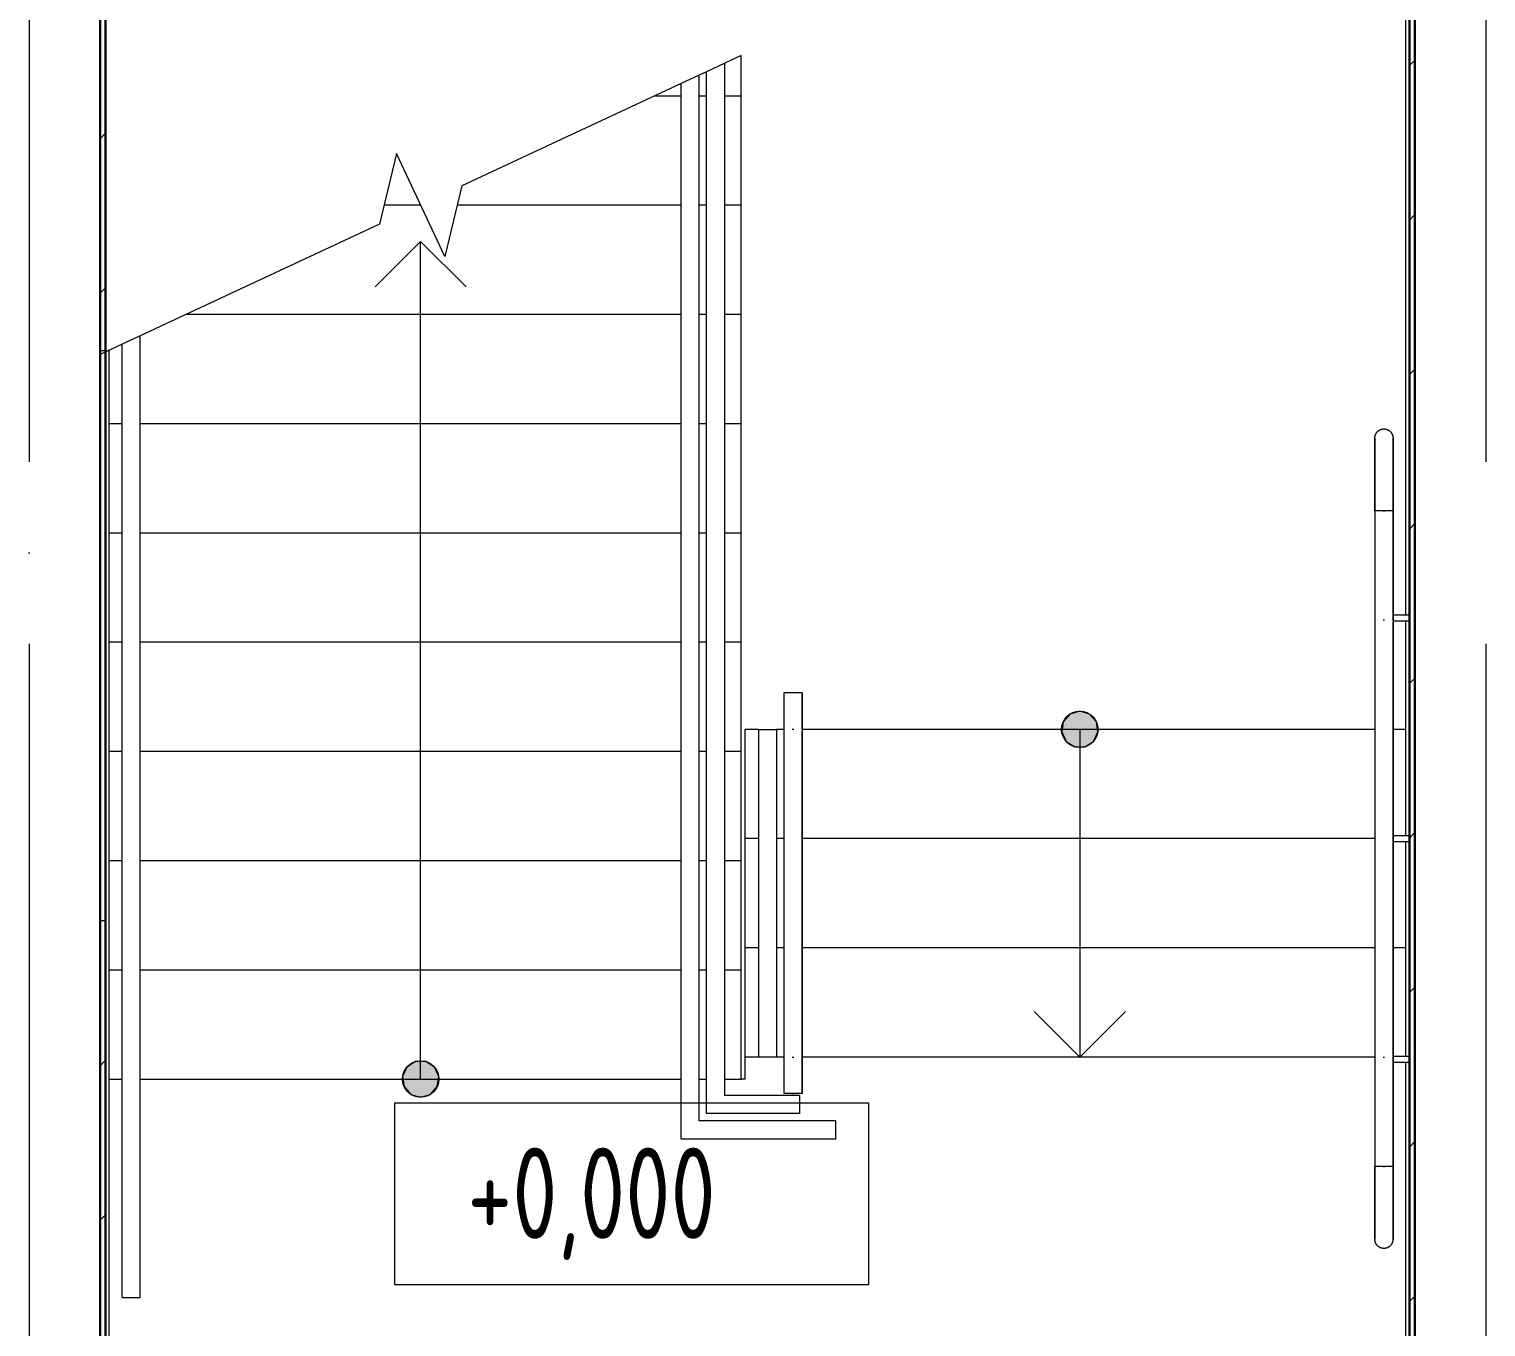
# Model space of a CAD drawing. Header units: millimetres. Extents: x -396912 to 182286, y -43638 to 41610.
# Drawn here: x -39756 to -35756, y -8603 to -5040 of the extents above; entities that cross this region are included whole.
import ezdxf

# ---------------------------------------------------------------- set-up
doc = ezdxf.new("R2010")
doc.units = ezdxf.units.MM
doc.linetypes.add('ADSK_Линия сетки', pattern=[25, 20, -2.5, 0, -2.5])
for name, color, linetype, lineweight in [('Аннотация', 7, 'Continuous', 18), ('Лестницы', 252, 'Continuous', 9), ('Ограждение', 252, 'Continuous', 9), ('Оси', 252, 'Continuous', 9), ('Отметки', 7, 'Continuous', 9), ('Стены наружные', 7, 'Continuous', 18), ('Стены штриховка', 7, 'Continuous', 9), ('Стрелки вверх', 7, 'Continuous', 18)]:
    doc.layers.add(name, color=color, linetype=linetype, lineweight=lineweight)
doc.styles.add('GOST Common_3', font='', dxfattribs={"height": 3.5})
doc.styles.get('GOST Common_3').set_extended_font_data('GOST 2.304 type A')

# ---------------------------------------------------------------- blocks, each defined once
blk = doc.blocks.new('1 этаж')
at = {"layer": 'Стрелки вверх', "true_color": 0x636466}
h = blk.add_hatch(color=251, dxfattribs=at)
edge = h.paths.add_edge_path()
edge.add_arc((-42572.8, -7880.7), 50, 0, 360)
for points in [[(-42558.7, -7928.7), (-42535, -7913.5), (-42523.3, -7887.8), (-42527.3, -7860), (-42545.8, -7838.7), (-42572.8, -7830.7), (-42599.8, -7838.7), (-42618.3, -7860), (-42622.3, -7887.8), (-42610.6, -7913.5), (-42586.9, -7928.7)], [(-44382.8, -8890.7), (-44355.8, -8882.8), (-44337.3, -8861.5), (-44333.3, -8833.6), (-44345, -8808), (-44368.7, -8792.8), (-44396.9, -8792.8), (-44420.6, -8808), (-44432.3, -8833.6), (-44428.3, -8861.5), (-44409.8, -8882.8)]]:
    blk.add_hatch(color=251, dxfattribs=at).paths.add_polyline_path(points)
h = blk.add_hatch(color=251, dxfattribs=at)
edge = h.paths.add_edge_path()
edge.add_arc((-44382.8, -8840.7), 50, 0, 360)
at = {"layer": 'Аннотация', "color": 251, "lineweight": 20, "true_color": 0x636466}
for p, q in [((-44453.4, -9405.9), (-44453.4, -8905.9)), ((-44453.4, -8905.9), (-43153.4, -8905.9)), ((-43153.4, -8905.9), (-43153.4, -9405.9)), ((-43153.4, -9405.9), (-44453.4, -9405.9))]:
    blk.add_line(p, q, dxfattribs=at)
at = {"layer": 'Лестницы', "color": 251, "true_color": 0x636466}
for p, q in [((-43502.8, -6030.4), (-43547.8, -6051.4)), ((-43502.8, -6140.7), (-43502.8, -6030.4)), ((-43597.8, -6074.7), (-43617.8, -6084)), ((-43667.8, -6107.3), (-44269.5, -6387.9)), ((-43739.4, -6140.7), (-43667.8, -6140.7)), ((-43739.4, -6140.7), (-43667.8, -6140.7)), ((-43617.8, -6140.7), (-43597.8, -6140.7)), ((-43617.8, -6140.7), (-43597.8, -6140.7)), ((-43547.8, -6140.7), (-43502.8, -6140.7)), ((-43547.8, -6140.7), (-43502.8, -6140.7)), ((-43502.8, -6440.7), (-43502.8, -6140.7)), ((-44448.8, -6299.1), (-44496.1, -6493.6)), ((-44316.8, -6582.3), (-44448.8, -6299.1)), ((-44269.5, -6387.9), (-44316.8, -6582.3)), ((-44483.3, -6440.7), (-44382.8, -6440.7)), ((-44483.3, -6440.7), (-44382.8, -6440.7)), ((-44282.4, -6440.7), (-43667.8, -6440.7)), ((-44282.4, -6440.7), (-43667.8, -6440.7)), ((-43617.8, -6440.7), (-43597.8, -6440.7)), ((-43617.8, -6440.7), (-43597.8, -6440.7)), ((-43547.8, -6440.7), (-43502.8, -6440.7)), ((-43547.8, -6440.7), (-43502.8, -6440.7)), ((-43502.8, -6740.7), (-43502.8, -6440.7)), ((-44496.1, -6493.6), (-45152.8, -6799.8)), ((-45026.2, -6740.7), (-43667.8, -6740.7)), ((-45026.2, -6740.7), (-43667.8, -6740.7)), ((-43617.8, -6740.7), (-43597.8, -6740.7)), ((-43617.8, -6740.7), (-43597.8, -6740.7)), ((-43547.8, -6740.7), (-43502.8, -6740.7)), ((-43547.8, -6740.7), (-43502.8, -6740.7)), ((-43502.8, -7040.7), (-43502.8, -6740.7)), ((-45202.8, -6823.1), (-45262.8, -6851.1)), ((-45237.8, -7040.7), (-45202.8, -7040.7)), ((-45237.8, -7040.7), (-45202.8, -7040.7)), ((-45152.8, -7040.7), (-43667.8, -7040.7)), ((-45152.8, -7040.7), (-43667.8, -7040.7)), ((-43617.8, -7040.7), (-43597.8, -7040.7)), ((-43617.8, -7040.7), (-43597.8, -7040.7)), ((-43547.8, -7040.7), (-43502.8, -7040.7)), ((-43547.8, -7040.7), (-43502.8, -7040.7)), ((-43502.8, -7340.7), (-43502.8, -7040.7)), ((-45237.8, -7340.7), (-45202.8, -7340.7)), ((-45237.8, -7340.7), (-45202.8, -7340.7)), ((-45152.8, -7340.7), (-43667.8, -7340.7)), ((-45152.8, -7340.7), (-43667.8, -7340.7)), ((-43617.8, -7340.7), (-43597.8, -7340.7)), ((-43617.8, -7340.7), (-43597.8, -7340.7)), ((-43547.8, -7340.7), (-43502.8, -7340.7)), ((-43547.8, -7340.7), (-43502.8, -7340.7)), ((-43502.8, -7640.7), (-43502.8, -7340.7)), ((-45237.8, -7640.7), (-45202.8, -7640.7)), ((-45237.8, -7640.7), (-45202.8, -7640.7)), ((-45152.8, -7640.7), (-43667.8, -7640.7)), ((-45152.8, -7640.7), (-43667.8, -7640.7)), ((-43617.8, -7640.7), (-43597.8, -7640.7)), ((-43617.8, -7640.7), (-43597.8, -7640.7)), ((-43547.8, -7640.7), (-43502.8, -7640.7)), ((-43547.8, -7640.7), (-43502.8, -7640.7)), ((-43502.8, -7940.7), (-43502.8, -7640.7)), ((-43455.3, -7880.7), (-43492.8, -7880.7)), ((-43492.8, -7880.7), (-43492.8, -8180.7)), ((-43455.3, -7880.7), (-43492.8, -7880.7)), ((-43385.3, -7880.7), (-43405.3, -7880.7)), ((-43385.3, -7880.7), (-43405.3, -7880.7)), ((-41762.8, -7880.7), (-43335.3, -7880.7)), ((-41762.8, -7880.7), (-43335.3, -7880.7)), ((-41677.8, -7880.7), (-41712.8, -7880.7)), ((-41677.8, -7880.7), (-41712.8, -7880.7)), ((-45237.8, -7940.7), (-45202.8, -7940.7)), ((-45237.8, -7940.7), (-45202.8, -7940.7)), ((-45152.8, -7940.7), (-43667.8, -7940.7)), ((-45152.8, -7940.7), (-43667.8, -7940.7)), ((-43617.8, -7940.7), (-43597.8, -7940.7)), ((-43617.8, -7940.7), (-43597.8, -7940.7)), ((-43547.8, -7940.7), (-43502.8, -7940.7)), ((-43547.8, -7940.7), (-43502.8, -7940.7)), ((-43502.8, -8240.7), (-43502.8, -7940.7)), ((-43492.8, -8180.7), (-43492.8, -8480.7)), ((-43455.3, -8180.7), (-43492.8, -8180.7)), ((-43455.3, -8180.7), (-43492.8, -8180.7)), ((-43385.3, -8180.7), (-43405.3, -8180.7)), ((-43385.3, -8180.7), (-43405.3, -8180.7)), ((-41762.8, -8180.7), (-43335.3, -8180.7)), ((-41762.8, -8180.7), (-43335.3, -8180.7)), ((-45237.8, -8240.7), (-45202.8, -8240.7)), ((-45237.8, -8240.7), (-45202.8, -8240.7)), ((-45152.8, -8240.7), (-43667.8, -8240.7)), ((-45152.8, -8240.7), (-43667.8, -8240.7)), ((-43617.8, -8240.7), (-43597.8, -8240.7)), ((-43617.8, -8240.7), (-43597.8, -8240.7)), ((-43547.8, -8240.7), (-43502.8, -8240.7)), ((-43547.8, -8240.7), (-43502.8, -8240.7)), ((-43502.8, -8540.7), (-43502.8, -8240.7)), ((-43492.8, -8480.7), (-43492.8, -8780.7)), ((-43455.3, -8480.7), (-43492.8, -8480.7)), ((-43455.3, -8480.7), (-43492.8, -8480.7)), ((-43385.3, -8480.7), (-43405.3, -8480.7)), ((-43385.3, -8480.7), (-43405.3, -8480.7)), ((-41762.8, -8480.7), (-43335.3, -8480.7)), ((-41762.8, -8480.7), (-43335.3, -8480.7)), ((-41677.8, -8480.7), (-41712.8, -8480.7)), ((-41677.8, -8480.7), (-41712.8, -8480.7)), ((-45237.8, -8540.7), (-45202.8, -8540.7)), ((-45237.8, -8540.7), (-45202.8, -8540.7)), ((-45152.8, -8540.7), (-43667.8, -8540.7)), ((-45152.8, -8540.7), (-43667.8, -8540.7)), ((-43617.8, -8540.7), (-43597.8, -8540.7)), ((-43617.8, -8540.7), (-43597.8, -8540.7)), ((-43547.8, -8540.7), (-43502.8, -8540.7)), ((-43547.8, -8540.7), (-43502.8, -8540.7)), ((-43502.8, -8840.7), (-43502.8, -8540.7)), ((-43492.8, -8780.7), (-43492.8, -8840.7)), ((-43455.3, -8780.7), (-43492.8, -8780.7)), ((-43455.3, -8780.7), (-43492.8, -8780.7)), ((-43385.3, -8780.7), (-43405.3, -8780.7)), ((-43385.3, -8780.7), (-43405.3, -8780.7)), ((-41762.8, -8780.7), (-43335.3, -8780.7)), ((-41762.8, -8780.7), (-43335.3, -8780.7)), ((-45237.8, -8840.7), (-45202.8, -8840.7)), ((-45237.8, -8840.7), (-45202.8, -8840.7)), ((-45152.8, -8840.7), (-43667.8, -8840.7)), ((-45152.8, -8840.7), (-43667.8, -8840.7)), ((-43617.8, -8840.7), (-43597.8, -8840.7)), ((-43617.8, -8840.7), (-43597.8, -8840.7)), ((-43547.8, -8840.7), (-43502.8, -8840.7)), ((-43547.8, -8840.7), (-43502.8, -8840.7)), ((-43492.8, -8840.7), (-43502.8, -8840.7))]:
    blk.add_line(p, q, dxfattribs=at)
at = {"layer": 'Ограждение', "color": 251, "true_color": 0x636466}
for p, q in [((-41677.8, -7567.4), (-41677.8, -3570.7)), ((-43547.8, -6051.4), (-43597.8, -6074.7)), ((-43547.8, -6051.4), (-43597.8, -6074.7)), ((-43597.8, -8935.7), (-43597.8, -6074.7)), ((-43547.8, -8885.7), (-43547.8, -6051.4)), ((-43617.8, -6084), (-43667.8, -6107.3)), ((-43667.8, -8910.7), (-43667.8, -6107.3)), ((-43617.8, -8910.7), (-43617.8, -6084)), ((-45152.8, -6799.8), (-45202.8, -6823.1)), ((-45152.8, -9140.7), (-45152.8, -6799.8)), ((-45237.8, -6839.4), (-45247.8, -6844.1)), ((-45237.8, -9140.7), (-45237.8, -6839.4)), ((-45202.8, -9140.7), (-45202.8, -6823.1)), ((-41762.8, -7280.7), (-41762.8, -7581.3)), ((-41712.8, -7280.7), (-41762.8, -7280.7)), ((-41762.8, -7280.7), (-41762.8, -7580.7)), ((-41735.5, -7280.7), (-41740.1, -7280.7)), ((-41740.1, -7280.7), (-41737.8, -7280.7)), ((-41737.8, -7280.7), (-41735.5, -7280.7)), ((-41712.8, -7581.3), (-41712.8, -7280.7)), ((-41712.8, -7280.7), (-41712.8, -7580.7)), ((-41762.8, -7580.7), (-41762.8, -8780.7)), ((-41762.8, -7587.5), (-41762.8, -8787.5)), ((-41667.8, -7567.2), (-41712.8, -7567.2)), ((-41712.8, -7580.7), (-41712.8, -8780.7)), ((-41712.8, -7582.2), (-41667.8, -7582.2)), ((-41712.8, -8787.5), (-41712.8, -7587.5)), ((-41677.8, -8173.5), (-41677.8, -7581.9)), ((-43385.3, -7780.7), (-43385.3, -7881.3)), ((-43335.3, -7780.7), (-43385.3, -7780.7)), ((-43385.3, -7780.7), (-43385.3, -7880.7)), ((-43358, -7780.7), (-43362.6, -7780.7)), ((-43335.3, -7881.3), (-43335.3, -7780.7)), ((-43335.3, -7780.7), (-43335.3, -7880.7)), ((-43455.3, -7880.7), (-43405.3, -7880.7)), ((-43455.3, -7880.7), (-43455.3, -8780.7)), ((-43405.3, -7880.7), (-43405.3, -8780.7)), ((-43385.3, -7880.7), (-43385.3, -8780.7)), ((-43385.3, -7887.5), (-43385.3, -8787.5)), ((-43335.3, -7880.7), (-43335.3, -8780.7)), ((-43335.3, -8787.5), (-43335.3, -7887.5)), ((-41667.8, -8173.2), (-41712.8, -8173.2)), ((-41712.8, -8188.2), (-41667.8, -8188.2)), ((-41677.8, -8779.5), (-41677.8, -8188)), ((-43405.3, -8780.7), (-43455.3, -8780.7)), ((-43385.3, -8780.7), (-43385.3, -8880.7)), ((-43385.3, -8787.5), (-43385.3, -8880.7)), ((-43335.3, -8780.7), (-43335.3, -8880.7)), ((-43335.3, -8880.7), (-43335.3, -8787.5)), ((-41762.8, -8780.7), (-41762.8, -9080.7)), ((-41762.8, -8787.5), (-41762.8, -9080.7)), ((-41667.8, -8779.3), (-41712.8, -8779.3)), ((-41712.8, -8780.7), (-41712.8, -9080.7)), ((-41712.8, -9080.7), (-41712.8, -8787.5)), ((-41712.8, -8794.3), (-41667.8, -8794.3)), ((-41677.8, -10715.7), (-41677.8, -8794)), ((-43667.8, -9005.7), (-43667.8, -8910.7)), ((-43617.8, -8955.7), (-43617.8, -8910.7)), ((-43342.8, -8885.7), (-43547.8, -8885.7)), ((-43335.3, -8880.7), (-43385.3, -8880.7)), ((-43362.6, -8880.7), (-43358, -8880.7)), ((-43342.8, -8885.7), (-43342.8, -8935.7)), ((-43242.8, -8955.7), (-43617.8, -8955.7)), ((-43342.8, -8935.7), (-43597.8, -8935.7)), ((-43242.8, -9005.7), (-43242.8, -8955.7)), ((-43242.8, -9005.7), (-43667.8, -9005.7)), ((-41712.8, -9080.7), (-41762.8, -9080.7)), ((-41740.1, -9080.7), (-41735.5, -9080.7)), ((-41737.8, -9080.7), (-41740.1, -9080.7)), ((-41735.5, -9080.7), (-41737.8, -9080.7)), ((-45237.8, -10715.7), (-45237.8, -9140.7)), ((-45202.8, -9440.7), (-45202.8, -9140.7)), ((-45152.8, -9440.7), (-45152.8, -9140.7)), ((-45202.8, -9440.7), (-45152.8, -9440.7))]:
    blk.add_line(p, q, dxfattribs=at)
at = {"layer": 'Ограждение', "color": 251, "true_color": 0x636466, "flags": 128}
for points in [[(-41762.8, -7080.7), (-41762.8, -7079.7), (-41762.7, -7078.7), (-41762.6, -7077.7), (-41762.5, -7076.7), (-41762.3, -7075.8), (-41762.1, -7074.8), (-41761.8, -7073.8), (-41761.5, -7072.9), (-41761.2, -7071.9), (-41760.8, -7071), (-41760.4, -7070.1), (-41760, -7069.2), (-41759.5, -7068.3), (-41759, -7067.5), (-41758.4, -7066.6), (-41757.9, -7065.8), (-41757.2, -7065), (-41756.6, -7064.2), (-41755.9, -7063.5), (-41755.2, -7062.8), (-41754.5, -7062.1), (-41753.7, -7061.5), (-41752.9, -7060.8), (-41752.1, -7060.3), (-41751.3, -7059.7), (-41750.5, -7059.2), (-41749.6, -7058.7), (-41748.7, -7058.2), (-41747.8, -7057.8), (-41746.9, -7057.4), (-41745.9, -7057.1), (-41745, -7056.8), (-41744, -7056.5), (-41743, -7056.3), (-41742.1, -7056.1), (-41741.1, -7055.9), (-41740.1, -7055.8), (-41739.1, -7055.8), (-41738.1, -7055.7), (-41737.8, -7055.7)], [(-41737.8, -7055.7), (-41736.8, -7055.8), (-41735.8, -7055.8), (-41734.8, -7055.9), (-41733.8, -7056.1), (-41732.8, -7056.2), (-41731.9, -7056.4), (-41730.9, -7056.7), (-41729.9, -7057), (-41729, -7057.3), (-41728.1, -7057.7), (-41727.2, -7058.1), (-41726.3, -7058.6), (-41725.4, -7059), (-41724.5, -7059.5), (-41723.7, -7060.1), (-41722.9, -7060.7), (-41722.1, -7061.3), (-41721.3, -7061.9), (-41720.6, -7062.6), (-41719.9, -7063.3), (-41719.2, -7064), (-41718.5, -7064.8), (-41717.9, -7065.6), (-41717.3, -7066.4), (-41716.8, -7067.2), (-41716.2, -7068.1), (-41715.8, -7068.9), (-41715.3, -7069.8), (-41714.9, -7070.7), (-41714.5, -7071.7), (-41714.2, -7072.6), (-41713.9, -7073.6), (-41713.6, -7074.5), (-41713.4, -7075.5), (-41713.2, -7076.5), (-41713, -7077.5), (-41712.9, -7078.5), (-41712.8, -7079.5), (-41712.8, -7080.5), (-41712.8, -7080.7)], [(-41762.8, -7280.7), (-41762.8, -7272.7), (-41762.8, -7264.7), (-41762.8, -7256.8), (-41762.8, -7248.9), (-41762.8, -7241), (-41762.8, -7233.2), (-41762.8, -7225.5), (-41762.8, -7217.8), (-41762.8, -7210.3), (-41762.8, -7202.8), (-41762.8, -7195.5), (-41762.8, -7188.4), (-41762.8, -7181.4), (-41762.8, -7174.5), (-41762.8, -7167.8), (-41762.8, -7161.3), (-41762.8, -7155), (-41762.8, -7148.9), (-41762.8, -7142.9), (-41762.8, -7137.3), (-41762.8, -7131.8), (-41762.8, -7126.6), (-41762.8, -7121.6), (-41762.8, -7116.9), (-41762.8, -7112.4), (-41762.8, -7108.3), (-41762.8, -7104.3), (-41762.8, -7100.7), (-41762.8, -7097.4), (-41762.8, -7094.3), (-41762.8, -7091.6), (-41762.8, -7089.1), (-41762.8, -7087), (-41762.8, -7085.2), (-41762.8, -7083.6), (-41762.8, -7082.4), (-41762.8, -7081.6), (-41762.8, -7081), (-41762.8, -7080.7), (-41762.8, -7080.7)], [(-41762.8, -7080.7), (-41762.8, -7080.9), (-41762.8, -7081.4), (-41762.8, -7082.2), (-41762.8, -7083.3), (-41762.8, -7084.7), (-41762.8, -7086.5), (-41762.8, -7088.5), (-41762.8, -7090.9), (-41762.8, -7093.6), (-41762.8, -7096.5), (-41762.8, -7099.8), (-41762.8, -7103.3), (-41762.8, -7107.2), (-41762.8, -7111.3), (-41762.8, -7115.7), (-41762.8, -7120.3), (-41762.8, -7125.2), (-41762.8, -7130.4), (-41762.8, -7135.8), (-41762.8, -7141.4), (-41762.8, -7147.2), (-41762.8, -7153.3), (-41762.8, -7159.6), (-41762.8, -7166), (-41762.8, -7172.7), (-41762.8, -7179.5), (-41762.8, -7186.5), (-41762.8, -7193.6), (-41762.8, -7200.9), (-41762.8, -7208.3), (-41762.8, -7215.8), (-41762.8, -7223.4), (-41762.8, -7231.1), (-41762.8, -7238.9), (-41762.8, -7246.7), (-41762.8, -7254.6), (-41762.8, -7262.6), (-41762.8, -7270.6), (-41762.8, -7278.6), (-41762.8, -7280.7)], [(-41712.8, -7280.7), (-41712.8, -7272.7), (-41712.8, -7264.7), (-41712.8, -7256.8), (-41712.8, -7248.9), (-41712.8, -7241), (-41712.8, -7233.2), (-41712.8, -7225.5), (-41712.8, -7217.8), (-41712.8, -7210.3), (-41712.8, -7202.8), (-41712.8, -7195.5), (-41712.8, -7188.4), (-41712.8, -7181.4), (-41712.8, -7174.5), (-41712.8, -7167.8), (-41712.8, -7161.3), (-41712.8, -7155), (-41712.8, -7148.9), (-41712.8, -7142.9), (-41712.8, -7137.3), (-41712.8, -7131.8), (-41712.8, -7126.6), (-41712.8, -7121.6), (-41712.8, -7116.9), (-41712.8, -7112.4), (-41712.8, -7108.3), (-41712.8, -7104.3), (-41712.8, -7100.7), (-41712.8, -7097.4), (-41712.8, -7094.3), (-41712.8, -7091.6), (-41712.8, -7089.1), (-41712.8, -7087), (-41712.8, -7085.2), (-41712.8, -7083.6), (-41712.8, -7082.4), (-41712.8, -7081.6), (-41712.8, -7081), (-41712.8, -7080.7), (-41712.8, -7080.7)], [(-41712.8, -7080.7), (-41712.8, -7080.9), (-41712.8, -7081.4), (-41712.8, -7082.2), (-41712.8, -7083.3), (-41712.8, -7084.7), (-41712.8, -7086.5), (-41712.8, -7088.5), (-41712.8, -7090.9), (-41712.8, -7093.6), (-41712.8, -7096.5), (-41712.8, -7099.8), (-41712.8, -7103.3), (-41712.8, -7107.2), (-41712.8, -7111.3), (-41712.8, -7115.7), (-41712.8, -7120.3), (-41712.8, -7125.2), (-41712.8, -7130.4), (-41712.8, -7135.8), (-41712.8, -7141.4), (-41712.8, -7147.2), (-41712.8, -7153.3), (-41712.8, -7159.6), (-41712.8, -7166), (-41712.8, -7172.7), (-41712.8, -7179.5), (-41712.8, -7186.5), (-41712.8, -7193.6), (-41712.8, -7200.9), (-41712.8, -7208.3), (-41712.8, -7215.8), (-41712.8, -7223.4), (-41712.8, -7231.1), (-41712.8, -7238.9), (-41712.8, -7246.7), (-41712.8, -7254.6), (-41712.8, -7262.6), (-41712.8, -7270.6), (-41712.8, -7278.6), (-41712.8, -7280.7)], [(-41762.8, -9080.7), (-41762.8, -9088.7), (-41762.8, -9096.7), (-41762.8, -9104.7), (-41762.8, -9112.6), (-41762.8, -9120.5), (-41762.8, -9128.3), (-41762.8, -9136), (-41762.8, -9143.6), (-41762.8, -9151.2), (-41762.8, -9158.6), (-41762.8, -9165.9), (-41762.8, -9173.1), (-41762.8, -9180.1), (-41762.8, -9187), (-41762.8, -9193.7), (-41762.8, -9200.2), (-41762.8, -9206.5), (-41762.8, -9212.6), (-41762.8, -9218.5), (-41762.8, -9224.2), (-41762.8, -9229.7), (-41762.8, -9234.9), (-41762.8, -9239.9), (-41762.8, -9244.6), (-41762.8, -9249), (-41762.8, -9253.2), (-41762.8, -9257.1), (-41762.8, -9260.8), (-41762.8, -9264.1), (-41762.8, -9267.1), (-41762.8, -9269.9), (-41762.8, -9272.3), (-41762.8, -9274.5), (-41762.8, -9276.3), (-41762.8, -9277.8), (-41762.8, -9279), (-41762.8, -9279.9), (-41762.8, -9280.5), (-41762.8, -9280.7), (-41762.8, -9280.7)], [(-41762.8, -9280.7), (-41762.8, -9280.6), (-41762.8, -9280.1), (-41762.8, -9279.3), (-41762.8, -9278.2), (-41762.8, -9276.7), (-41762.8, -9275), (-41762.8, -9272.9), (-41762.8, -9270.6), (-41762.8, -9267.9), (-41762.8, -9264.9), (-41762.8, -9261.7), (-41762.8, -9258.1), (-41762.8, -9254.3), (-41762.8, -9250.2), (-41762.8, -9245.8), (-41762.8, -9241.2), (-41762.8, -9236.2), (-41762.8, -9231.1), (-41762.8, -9225.7), (-41762.8, -9220.1), (-41762.8, -9214.2), (-41762.8, -9208.2), (-41762.8, -9201.9), (-41762.8, -9195.4), (-41762.8, -9188.8), (-41762.8, -9182), (-41762.8, -9175), (-41762.8, -9167.9), (-41762.8, -9160.6), (-41762.8, -9153.2), (-41762.8, -9145.7), (-41762.8, -9138.1), (-41762.8, -9130.4), (-41762.8, -9122.6), (-41762.8, -9114.7), (-41762.8, -9106.8), (-41762.8, -9098.9), (-41762.8, -9090.9), (-41762.8, -9082.9), (-41762.8, -9080.7)], [(-41712.8, -9080.7), (-41712.8, -9088.7), (-41712.8, -9096.7), (-41712.8, -9104.7), (-41712.8, -9112.6), (-41712.8, -9120.5), (-41712.8, -9128.3), (-41712.8, -9136), (-41712.8, -9143.6), (-41712.8, -9151.2), (-41712.8, -9158.6), (-41712.8, -9165.9), (-41712.8, -9173.1), (-41712.8, -9180.1), (-41712.8, -9187), (-41712.8, -9193.7), (-41712.8, -9200.2), (-41712.8, -9206.5), (-41712.8, -9212.6), (-41712.8, -9218.5), (-41712.8, -9224.2), (-41712.8, -9229.7), (-41712.8, -9234.9), (-41712.8, -9239.9), (-41712.8, -9244.6), (-41712.8, -9249), (-41712.8, -9253.2), (-41712.8, -9257.1), (-41712.8, -9260.8), (-41712.8, -9264.1), (-41712.8, -9267.1), (-41712.8, -9269.9), (-41712.8, -9272.3), (-41712.8, -9274.5), (-41712.8, -9276.3), (-41712.8, -9277.8), (-41712.8, -9279), (-41712.8, -9279.9), (-41712.8, -9280.5), (-41712.8, -9280.7), (-41712.8, -9280.7)], [(-41712.8, -9280.7), (-41712.8, -9280.6), (-41712.8, -9280.1), (-41712.8, -9279.3), (-41712.8, -9278.2), (-41712.8, -9276.7), (-41712.8, -9275), (-41712.8, -9272.9), (-41712.8, -9270.6), (-41712.8, -9267.9), (-41712.8, -9264.9), (-41712.8, -9261.7), (-41712.8, -9258.1), (-41712.8, -9254.3), (-41712.8, -9250.2), (-41712.8, -9245.8), (-41712.8, -9241.2), (-41712.8, -9236.2), (-41712.8, -9231.1), (-41712.8, -9225.7), (-41712.8, -9220.1), (-41712.8, -9214.2), (-41712.8, -9208.2), (-41712.8, -9201.9), (-41712.8, -9195.4), (-41712.8, -9188.8), (-41712.8, -9182), (-41712.8, -9175), (-41712.8, -9167.9), (-41712.8, -9160.6), (-41712.8, -9153.2), (-41712.8, -9145.7), (-41712.8, -9138.1), (-41712.8, -9130.4), (-41712.8, -9122.6), (-41712.8, -9114.7), (-41712.8, -9106.8), (-41712.8, -9098.9), (-41712.8, -9090.9), (-41712.8, -9082.9), (-41712.8, -9080.7)], [(-41737.8, -9305.7), (-41738.8, -9305.7), (-41739.8, -9305.7), (-41740.8, -9305.6), (-41741.8, -9305.4), (-41742.8, -9305.2), (-41743.7, -9305), (-41744.7, -9304.8), (-41745.7, -9304.5), (-41746.6, -9304.1), (-41747.5, -9303.8), (-41748.5, -9303.3), (-41749.3, -9302.9), (-41750.2, -9302.4), (-41751.1, -9301.9), (-41751.9, -9301.4), (-41752.7, -9300.8), (-41753.5, -9300.2), (-41754.3, -9299.5), (-41755, -9298.9), (-41755.7, -9298.1), (-41756.4, -9297.4), (-41757.1, -9296.7), (-41757.7, -9295.9), (-41758.3, -9295.1), (-41758.8, -9294.2), (-41759.4, -9293.4), (-41759.9, -9292.5), (-41760.3, -9291.6), (-41760.7, -9290.7), (-41761.1, -9289.8), (-41761.4, -9288.9), (-41761.8, -9287.9), (-41762, -9286.9), (-41762.2, -9286), (-41762.4, -9285), (-41762.6, -9284), (-41762.7, -9283), (-41762.8, -9282), (-41762.8, -9281), (-41762.8, -9280.7)], [(-41712.8, -9280.7), (-41712.8, -9281.7), (-41712.9, -9282.7), (-41713, -9283.7), (-41713.1, -9284.7), (-41713.3, -9285.7), (-41713.5, -9286.7), (-41713.8, -9287.6), (-41714.1, -9288.6), (-41714.4, -9289.5), (-41714.8, -9290.5), (-41715.2, -9291.4), (-41715.6, -9292.3), (-41716.1, -9293.2), (-41716.6, -9294), (-41717.2, -9294.8), (-41717.7, -9295.7), (-41718.4, -9296.5), (-41719, -9297.2), (-41719.7, -9298), (-41720.4, -9298.7), (-41721.1, -9299.3), (-41721.9, -9300), (-41722.7, -9300.6), (-41723.5, -9301.2), (-41724.3, -9301.8), (-41725.1, -9302.3), (-41726, -9302.8), (-41726.9, -9303.2), (-41727.8, -9303.7), (-41728.7, -9304), (-41729.7, -9304.4), (-41730.6, -9304.7), (-41731.6, -9304.9), (-41732.6, -9305.2), (-41733.6, -9305.4), (-41734.5, -9305.5), (-41735.5, -9305.6), (-41736.5, -9305.7), (-41737.5, -9305.7), (-41737.8, -9305.7)]]:
    blk.add_lwpolyline(points, dxfattribs=at)
at = {"layer": 'Ограждение', "color": 251, "true_color": 0x636466}
for points in [[(-41735.8, -7580.8), (-41736.5, -7580.7), (-41737.8, -7580.7), (-41739.1, -7580.7), (-41739.8, -7580.8)], [(-43358.3, -7880.8), (-43359, -7880.7), (-43360.3, -7880.7), (-43361.6, -7880.7), (-43362.3, -7880.8)], [(-43362.3, -8780.8), (-43361.6, -8780.7), (-43360.3, -8780.7), (-43359, -8780.7), (-43358.3, -8780.8)], [(-41739.8, -8780.8), (-41739.1, -8780.7), (-41737.8, -8780.7), (-41736.5, -8780.7), (-41735.8, -8780.8)]]:
    blk.add_open_spline(points, degree=3, dxfattribs=at)
at = {"layer": 'Оси', "color": 251, "linetype": 'ADSK_Линия сетки', "ltscale": 100, "true_color": 0x636466}
for p, q in [((-45457.8, -2645.7), (-45457.8, -33771.9)), ((-41457.8, -2645.7), (-41457.8, -33771.9))]:
    blk.add_line(p, q, dxfattribs=at)
at = {"layer": 'Стены наружные', "color": 251, "lineweight": 30, "true_color": 0x636466}
for p, q in [((-45262.8, -3545.7), (-45262.8, -10860.7)), ((-41652.8, -10860.7), (-41652.8, -3545.7)), ((-45247.8, -10725.7), (-45247.8, -3560.7)), ((-41667.8, -3560.7), (-41667.8, -10725.7))]:
    blk.add_line(p, q, dxfattribs=at)
at = {"layer": 'Стены наружные', "color": 251, "linetype": 'Continuous', "lineweight": 9, "true_color": 0x636466}
for p, q in [((-41667.8, -6057.9), (-41652.8, -6042.9)), ((-45262.8, -6258.8), (-45247.8, -6243.8)), ((-41667.8, -6482.1), (-41652.8, -6467.1)), ((-45262.8, -6683), (-45247.8, -6668)), ((-41667.8, -6906.4), (-41652.8, -6891.4)), ((-41667.8, -7330.7), (-41652.8, -7315.7)), ((-41667.8, -7754.9), (-41652.8, -7739.9)), ((-41667.8, -8179.2), (-41652.8, -8164.2)), ((-41667.8, -8603.4), (-41652.8, -8588.4)), ((-45262.8, -8804.3), (-45247.8, -8789.3)), ((-41667.8, -9027.7), (-41652.8, -9012.7)), ((-45262.8, -9228.6), (-45247.8, -9213.6)), ((-41667.8, -9452), (-41652.8, -9437))]:
    blk.add_line(p, q, dxfattribs=at)
at = {"layer": 'Стены штриховка', "color": 251, "true_color": 0x636466}
for p, q in [((-45262.8, -6840.7), (-45247.8, -6840.7)), ((-45247.8, -8406), (-45262.8, -8406))]:
    blk.add_line(p, q, dxfattribs=at)
at = {"layer": 'Стрелки вверх', "color": 251, "true_color": 0x636466}
for p, q in [((-44382.8, -6540.7), (-44507.8, -6665.7)), ((-44382.8, -6740.7), (-44382.8, -6540.7)), ((-44382.8, -6540.7), (-44257.8, -6665.7)), ((-44382.8, -7040.7), (-44382.8, -6740.7)), ((-44382.8, -7340.7), (-44382.8, -7040.7)), ((-44382.8, -7640.7), (-44382.8, -7340.7)), ((-44382.8, -7940.7), (-44382.8, -7640.7)), ((-42599.8, -7838.7), (-42618.3, -7860)), ((-42572.8, -7830.7), (-42599.8, -7838.7)), ((-42545.8, -7838.7), (-42572.8, -7830.7)), ((-42527.3, -7860), (-42545.8, -7838.7)), ((-42618.3, -7860), (-42622.3, -7887.8)), ((-42523.3, -7887.8), (-42527.3, -7860)), ((-42622.3, -7887.8), (-42610.6, -7913.5)), ((-42610.6, -7913.5), (-42586.9, -7928.7)), ((-42572.8, -7880.7), (-42572.8, -8180.7)), ((-42558.7, -7928.7), (-42535, -7913.5)), ((-42535, -7913.5), (-42523.3, -7887.8)), ((-44382.8, -8240.7), (-44382.8, -7940.7)), ((-42586.9, -7928.7), (-42558.7, -7928.7)), ((-42572.8, -8180.7), (-42572.8, -8480.7)), ((-44382.8, -8540.7), (-44382.8, -8240.7)), ((-42572.8, -8480.7), (-42572.8, -8780.7)), ((-44382.8, -8840.7), (-44382.8, -8540.7)), ((-42572.8, -8780.7), (-42697.8, -8655.7)), ((-42572.8, -8780.7), (-42447.8, -8655.7)), ((-44396.9, -8792.8), (-44420.6, -8808)), ((-44368.7, -8792.8), (-44396.9, -8792.8)), ((-44345, -8808), (-44368.7, -8792.8)), ((-44420.6, -8808), (-44432.3, -8833.6)), ((-44432.3, -8833.6), (-44428.3, -8861.5)), ((-44333.3, -8833.6), (-44345, -8808)), ((-44337.3, -8861.5), (-44333.3, -8833.6)), ((-44428.3, -8861.5), (-44409.8, -8882.8)), ((-44355.8, -8882.8), (-44337.3, -8861.5)), ((-44409.8, -8882.8), (-44382.8, -8890.7)), ((-44382.8, -8890.7), (-44355.8, -8882.8))]:
    blk.add_line(p, q, dxfattribs=at)
for centre in [(-42572.8, -7880.7), (-44382.8, -8840.7)]:
    blk.add_circle(centre, 50, dxfattribs=at)
at = {"layer": 'Отметки', "color": 251, "true_color": 0x636466, "style": 'GOST Common_3', "width": 0.9}
blk.add_text('+0,000', height=250, dxfattribs=at).set_placement((-44254.6, -9279.2))

msp = doc.modelspace()

# ---------------------------------------------------------------- block references
msp.add_blockref('1 этаж', (5702.1, 918.2))

doc.saveas('drawing.dxf')
